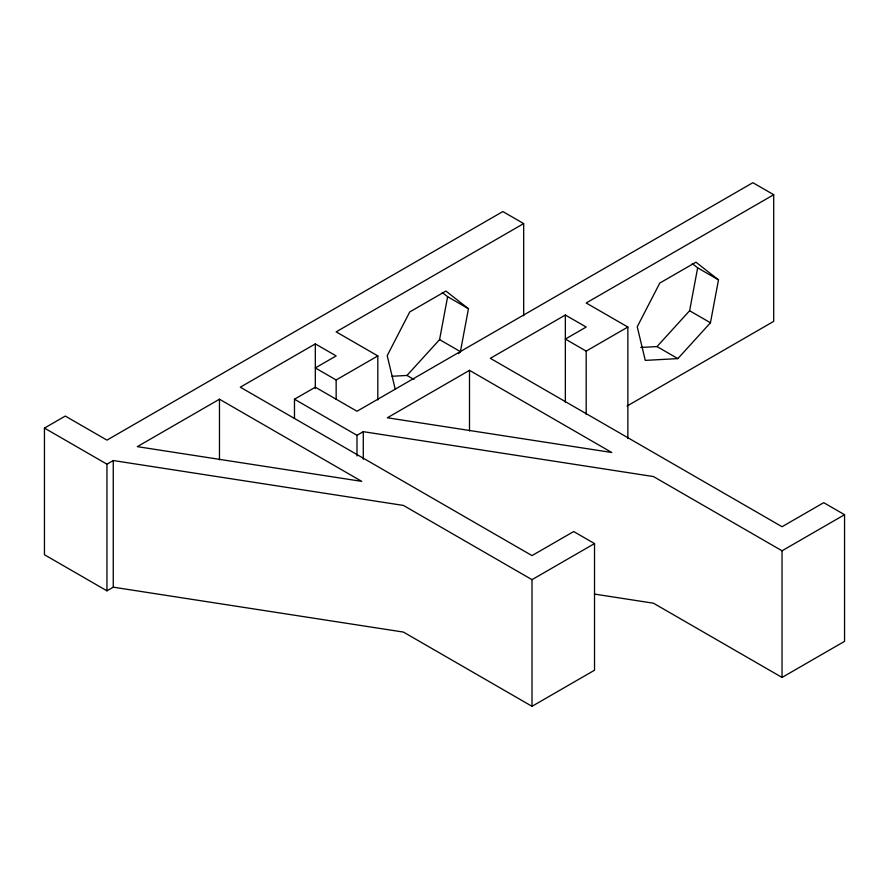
<?xml version="1.0" encoding="UTF-8"?>
<svg xmlns="http://www.w3.org/2000/svg" width="889" height="889" viewBox="0 0 889 889"><rect width="100%" height="100%" fill="white"/><g stroke="black" fill="none" stroke-linecap="round" stroke-linejoin="round"><path stroke-width="1.33" d="M392.06 376.269L406.995 375.447L439.577 339.609L447.623 296.704L442.255 292.492M458.546 353.689L460.413 351.644L468.459 308.727L445.911 291.059L409.751 311.939L387.204 355.644L395.249 389.26M640.736 347.466L657.027 346.577L689.608 310.739L697.654 267.833L692.287 263.622M710.444 322.774L718.49 279.857L695.943 262.188L659.782 283.069L637.235 326.774L645.281 360.389L677.863 358.611L710.444 322.774L689.608 310.739M377.825 399.961L377.825 355.911L336.153 379.97L315.317 367.946L336.153 355.911L315.317 343.887L240.308 387.193L532.011 555.603L573.683 531.544L594.519 543.579L594.519 670.228L532.011 706.311L403.428 632.079L113.259 587.184L106.958 590.829L44.45 554.736L44.45 428.087L65.286 416.063L106.958 440.122L502.841 211.56L523.677 223.584L523.677 315.817M44.45 428.087L106.958 464.18L113.259 460.535L403.428 505.43L532.011 579.661L594.519 543.579M219.472 399.217L137.328 446.645L361.756 481.371L219.472 399.217L219.472 459.791M523.677 223.584L336.153 331.853L377.825 355.911M294.481 418.497L294.481 399.217L315.317 387.193L356.989 411.251L752.872 182.69L773.708 194.713L773.708 321.362L627.056 406.04M294.481 399.217L356.989 435.31L363.29 431.665L653.459 476.56L782.042 550.791L844.55 514.709L844.55 641.347L782.042 677.44L653.459 603.209L594.608 594.096M469.503 370.346L387.36 417.774L611.788 452.501L469.503 370.346L469.503 430.921M627.856 438.544L627.856 327.041L586.184 351.099L565.348 339.076L586.184 327.041L565.348 315.017L490.339 358.323L782.042 526.733L823.714 502.674L844.55 514.709M773.708 194.713L586.184 302.982L627.856 327.041M697.654 267.833L718.49 279.857M657.027 346.577L677.863 358.611M447.623 296.704L468.459 308.727M439.577 339.609L460.413 351.644M406.995 375.447L413.941 379.459M782.042 550.791L782.042 677.44M586.184 351.099L586.184 414.43M565.348 315.017L565.348 402.395M532.011 579.661L532.011 706.311M363.29 431.665L363.29 459.202M356.989 435.31L356.989 455.957M336.153 379.97L336.153 399.25M315.317 343.887L315.317 388.593M113.259 460.535L113.259 587.184M106.958 464.18L106.958 590.829"/></g></svg>
